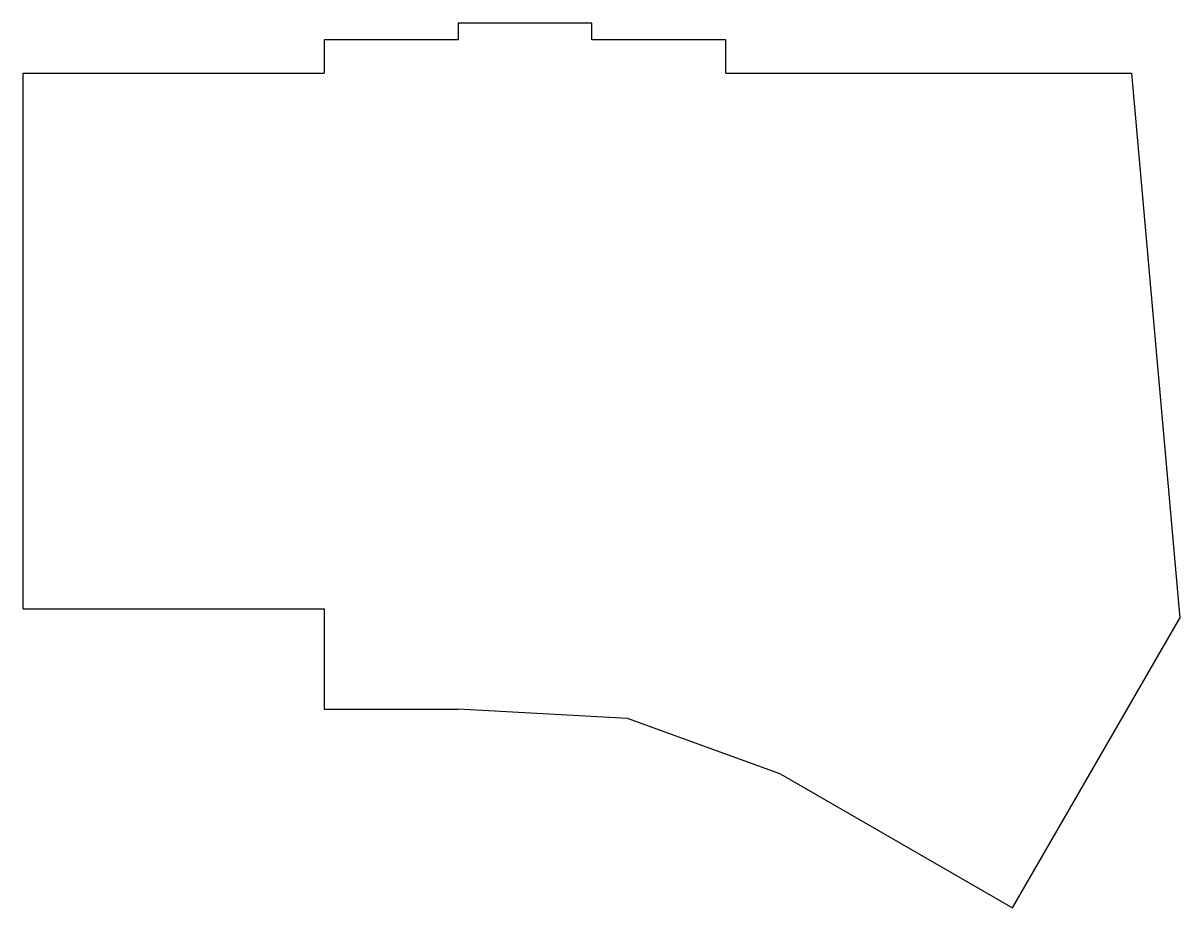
# Model space of a CAD drawing. Header units: millimetres. Extents: x 138 to 302, y -183 to -57.
import ezdxf

# ---------------------------------------------------------------- set-up
doc = ezdxf.new("R2010")
doc.units = ezdxf.units.MM

msp = doc.modelspace()

# ---------------------------------------------------------------- linework, layer by layer
at = {"linetype": 'CONTINUOUS'}
for p, q in [((218.88, -57.38), (199.88, -57.38)), ((199.88, -57.38), (199.88, -59.75)), ((218.88, -59.75), (218.88, -57.38)), ((199.88, -59.75), (180.88, -59.75)), ((180.88, -59.75), (180.88, -64.5)), ((237.88, -59.75), (218.88, -59.75)), ((237.88, -64.5), (237.88, -59.75)), ((138.12, -64.5), (180.88, -64.5)), ((138.12, -140.5), (138.12, -64.5)), ((237.88, -64.5), (295.48, -64.5)), ((295.48, -64.5), (302.35, -141.83)), ((138.12, -140.5), (180.88, -140.5)), ((180.88, -140.5), (180.88, -154.75)), ((278.6, -182.97), (302.35, -141.83)), ((180.88, -154.75), (199.88, -154.75)), ((223.95, -156.1), (199.88, -154.75)), ((245.69, -163.97), (223.95, -156.1)), ((245.69, -163.97), (278.6, -182.97))]:
    msp.add_line(p, q, dxfattribs=at)

doc.saveas('drawing.dxf')
